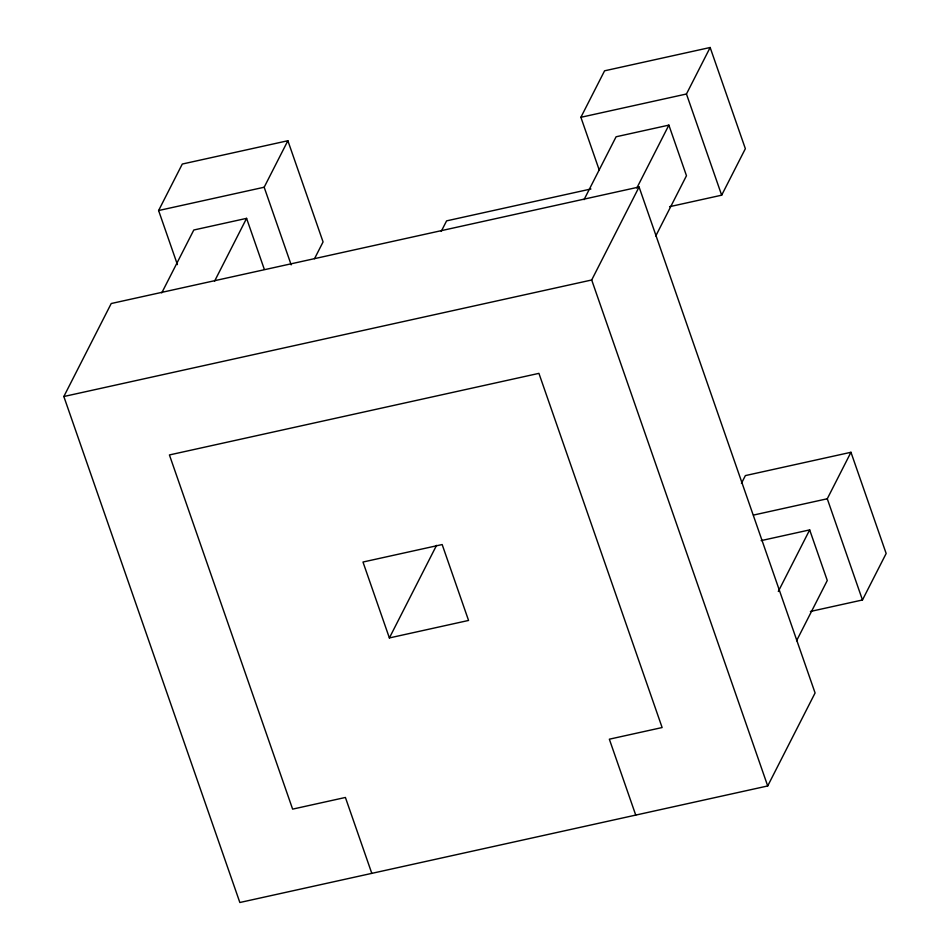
<?xml version="1.0" encoding="UTF-8"?>
<svg xmlns="http://www.w3.org/2000/svg" width="950" height="950" viewBox="0 0 950 950"><rect width="100%" height="100%" fill="white"/><g stroke="black" fill="none" stroke-linecap="round" stroke-linejoin="round"><path stroke-width="1.43" d="M63.84 396.518L111.221 303.525L639.077 186.996L815.088 692.966L767.707 785.959L239.851 902.5L63.84 396.518L591.696 279.989L639.077 186.996M177.412 264.599L158.602 210.532L182.293 164.041L287.874 140.731L323.071 241.929L314.509 258.721M161.761 292.873L193.8 230.007L246.584 218.357L264.183 268.957M214.546 281.224L246.584 218.357M291.175 264.86L264.171 187.233L287.874 140.731M441.239 231.361L446.595 220.863L590.924 188.991M599.212 169.979L580.889 117.301L604.58 70.811L710.149 47.5L745.358 148.699L721.668 195.189L669.596 206.684M584.048 199.643L616.087 136.776L668.871 125.127L686.47 175.726L655.773 235.968M389.381 637.937L362.983 562.032L442.166 544.552L468.564 620.445L389.381 637.937L436.549 545.359M636.832 187.993L668.871 125.127M721.668 195.189L686.458 94.002L710.149 47.5M741.439 483.336L745.382 475.594L850.962 452.283L886.16 553.482L862.469 599.972L810.409 611.467M778.311 591.458L809.673 529.898L761.164 540.609M862.469 599.972L827.272 498.774L850.962 452.283M796.575 640.751L827.272 580.497L809.673 529.898M158.602 210.532L264.171 187.233M580.889 117.301L686.458 94.002M753.516 515.066L827.272 498.774M591.696 279.989L767.707 785.959M635.74 815.1L609.342 739.195L662.126 727.546L538.923 373.362L169.421 454.943L292.624 809.127L345.408 797.466L371.806 873.371"/></g></svg>
